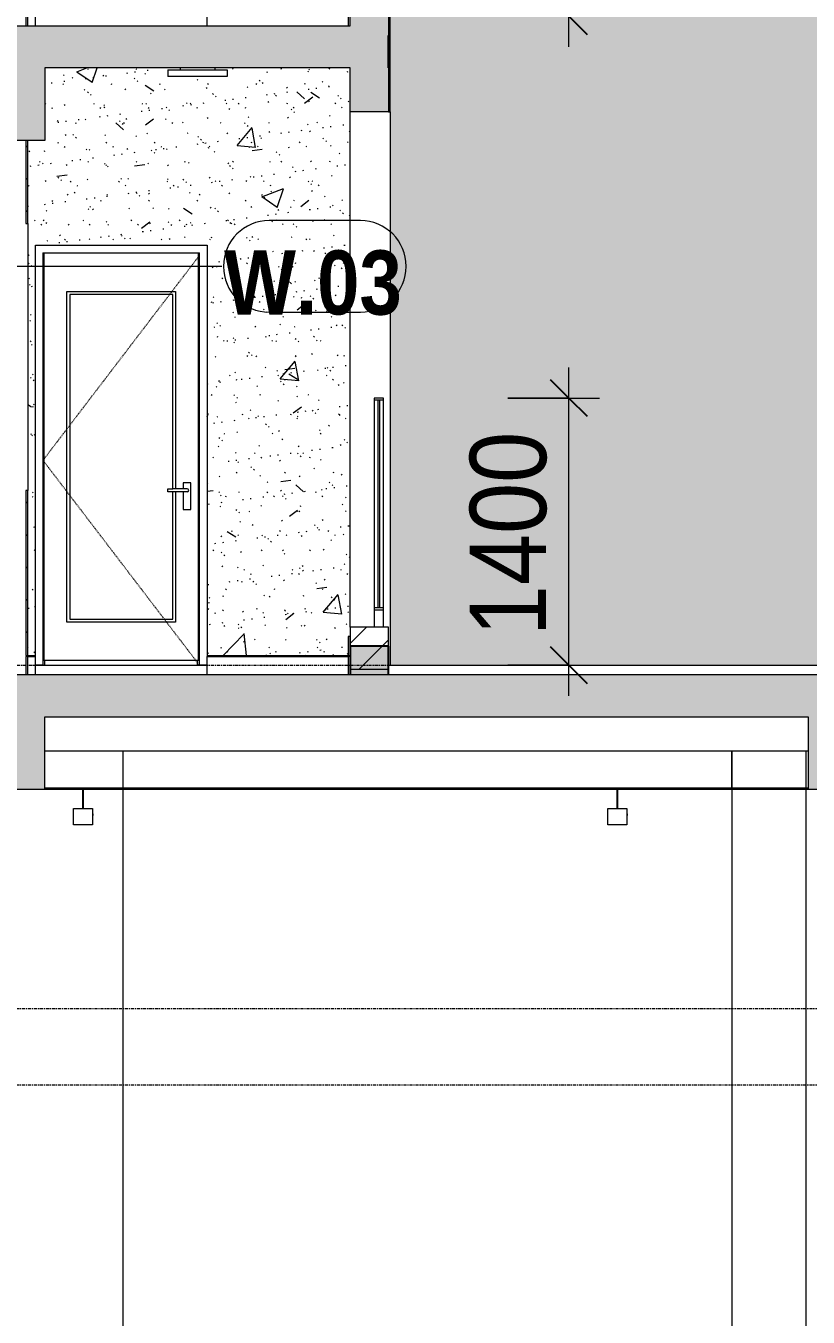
# Model space of a CAD drawing. Header units: millimetres. Extents: x 25061 to 259291, y -8723 to 35400.
# Drawn here: x 243210 to 247310, y -1216 to 5550 of the extents above; entities that cross this region are included whole.
import ezdxf

# ---------------------------------------------------------------- set-up
doc = ezdxf.new("R2010")
doc.units = ezdxf.units.MM
doc.linetypes.add('Centre', pattern=[31.75, 6.35, -4.7625, 15.875, -4.7625])
doc.linetypes.add('Dash', pattern=[6.35, 3.175, -3.175])
for name, color, linetype, lineweight in [('0-2', 50, 'Continuous', 5), ('A-ANNO-DIMS', 211, 'Continuous', 9), ('A-ANNO-DIMS-160', 211, 'Continuous', 9), ('A-CLNG-3', 13, 'Continuous', 18), ('A-CLNG-PATT-3', 13, 'Continuous', 9), ('A-DETL-GENF-2', 7, 'Continuous', 9), ('A-DETL-GENF-HDLN-1', 7, 'Dash', 9), ('A-DETL-THIN', 151, 'Continuous', 9), ('A-DOOR-1', 7, 'Continuous', 9), ('A-DOOR-2', 253, 'Continuous', 9), ('A-FLOR-1', 10, 'Continuous', 25), ('A-FLOR-2', 7, 'Continuous', 9), ('A-FLOR-HRAL-1', 253, 'Continuous', 9), ('A-FLOR-LEVL-2', 51, 'Centre', 9), ('A-FLOR-PATT-1', 7, 'Continuous', 9), ('A-GLAZ-IDEN', 152, 'Continuous', 9), ('A-WALL', 113, 'Continuous', 9), ('A-WALL-2', 250, 'Continuous', 18), ('A-WALL-3', 7, 'Continuous', 9), ('A-WALL-PATT-1', 7, 'Continuous', 9), ('A-WALL-PATT-2', 9, 'Continuous', 9), ('A-WALL-PATT-3', 111, 'Continuous', 5), ('E-LITE-EQPM', 33, 'Continuous', 9), ('E-LITE-EQPM-1', 7, 'Continuous', 9), ('E-LITE-EQPM-2', 253, 'Continuous', 9), ('I-WALL', 2, 'Continuous', 9), ('I-WALL-1', 250, 'Continuous', 18), ('I-WALL-2', 7, 'Continuous', 9), ('I-WALL-3', 2, 'Continuous', 18), ('S-BEAM-1', 12, 'Continuous', 5), ('S-BEAM-2', 10, 'Continuous', 25), ('S-BEAM-3', 7, 'Continuous', 9)]:
    doc.layers.add(name, color=color, linetype=linetype, lineweight=lineweight)
doc.styles.add('Arial_B_2', font='arialbd.ttf', dxfattribs={"width": 0.85, "height": 336})
doc.styles.add('UTM Avo', font='', dxfattribs={"width": 0.9, "height": 400})
doc.styles.get('UTM Avo').set_extended_font_data('UTM Avo')
doc.dimstyles.new('1_Dim_chi_tiet_2_5', dxfattribs={"dimscale": 304.8, "dimtxt": 399.720379, "dimasz": 0.629921, "dimexe": 0.524934, "dimexo": 0.0625, "dimgap": 0.052493, "dimtad": 1, "dimdec": 0, "dimrnd": 5, "dimzin": 0, "dimdsep": 46, "dimtxsty": 'UTM Avo', "dimblk1": 'OBLIQUE', "dimblk2": 'OBLIQUE', "dimsah": 1, "dimcen": 0.09, "dimdle": 0.524934, "dimazin": 0, "dimtfac": 1, "dimtdec": 4, "dimtix": 1, "dimtmove": 0, "dimatfit": 3, "dimfxl": 1.049869, "dimfxlon": 1, "dimtvp": 1, "dimtolj": 1, "dimtzin": 0, "dimarcsym": 2})
pattern_1 = [(45, (-80880.3, 14125), (-84.8528, 84.8528), [])]

# ---------------------------------------------------------------- blocks, each defined once
blk = doc.blocks.new('NCV_TKTC_KET CAU_rvt-2-TKCS_MẶT CẮT 2')
at = {"layer": 'A-FLOR-PATT-1'}
blk.add_hatch(color=256, dxfattribs=at).paths.add_polyline_path([(-36152.6, 5330), (-36152.5, 5330), (-36152.6, 5350)])
at = {"layer": 'S-BEAM-1'}
blk.add_hatch(color=256, dxfattribs=at).paths.add_polyline_path([(-36352.6, 2150), (-36152.6, 2150), (-36152.6, 2300), (-36352.6, 2300)])
at = {"layer": 'A-FLOR-1'}
blk.add_line((-36152.5, 5330), (-36152.5, 5500), dxfattribs=at)
at = {"layer": 'S-BEAM-2'}
for p, q in [((-36152.6, 2300), (-36352.6, 2300)), ((-36352.6, 2300), (-36352.6, 2150)), ((-36152.6, 2150), (-36152.6, 2300))]:
    blk.add_line(p, q, dxfattribs=at)
at = {"layer": 'S-BEAM-3'}
for p, q in [((-34852.6, 1750), (-37952.6, 1750)), ((-33952.6, 1750), (-34852.6, 1750)), ((-34352.6, 1554.9), (-34352.6, 1750))]:
    blk.add_line(p, q, dxfattribs=at)
blk = doc.blocks.new('Railing - Railing-915955-TKCS_MẶT CẮT 2')
at = {"layer": 'A-FLOR-HRAL-1'}
for p, q in [((-38042.6, 5645), (-38052.6, 5645)), ((-38052.6, 5645), (-38052.6, 5550)), ((-38042.6, 5550), (-38042.6, 5645)), ((-38042.6, 5645), (-38003, 5645)), ((-38003, 5645), (-38003, 5550)), ((-37102.6, 5645), (-36362.6, 5645)), ((-37102.6, 5550), (-37102.6, 5645)), ((-36352.6, 5645), (-36362.6, 5645)), ((-36362.6, 5645), (-36362.6, 5550))]:
    blk.add_line(p, q, dxfattribs=at)
blk = doc.blocks.new('NCV_TKTC_TANG 2_rvt-2-TKCS_MẶT CẮT 2')
at = {"layer": ''}
blk.add_blockref('Railing - Railing-915955-TKCS_MẶT CẮT 2', (0, 0), dxfattribs=at)
blk = doc.blocks.new('Railing - Railing-972878-TKCS_MẶT CẮT 2')
at = {"layer": 'A-FLOR-HRAL-1'}
for p, q in [((-38042.6, 2245), (-38052.6, 2245)), ((-38052.6, 2245), (-38052.6, 2150)), ((-38042.6, 2150), (-38042.6, 2245)), ((-38042.6, 2245), (-38003, 2245)), ((-38003, 2245), (-38003, 2150)), ((-37102.6, 2245), (-36362.6, 2245)), ((-37102.6, 2150), (-37102.6, 2245)), ((-36352.6, 2245), (-36362.6, 2245)), ((-36362.6, 2245), (-36362.6, 2150)), ((-36352.6, 2150), (-36352.6, 2245))]:
    blk.add_line(p, q, dxfattribs=at)
blk = doc.blocks.new('Railing - 10mm-457212-TKCS_MẶT CẮT 2')
at = {"layer": 'A-FLOR-HRAL-1'}
for p, q in [((-53407.635618, 2500), (-53407.635618, 3590)), ((-53397.635618, 3590), (-53397.635618, 2500))]:
    blk.add_line(p, q, dxfattribs=at)
blk = doc.blocks.new('Railing - 50 x 10mm-850639-TKCS_MẶT CẮT 2')
at = {"layer": 'A-FLOR-HRAL-1'}
for p, q in [((-36227.564287, 3590), (-36227.564287, 2500)), ((-36177.564287, 2500), (-36177.564287, 3590)), ((-36227.564287, 2490), (-36227.564287, 2400)), ((-36177.564287, 2400), (-36177.564287, 2490))]:
    blk.add_line(p, q, dxfattribs=at)
blk = doc.blocks.new('Railing - Railing-850823-TKCS_MẶT CẮT 2')
at = {"layer": 'A-FLOR-HRAL-1'}
for p, q in [((-36227.564287, 3600), (-36227.564287, 3590)), ((-36177.564287, 3600), (-36227.564287, 3600)), ((-36227.564287, 3590), (-36177.564287, 3590)), ((-36177.564287, 3590), (-36177.564287, 3600)), ((-36177.564287, 2500), (-36227.564287, 2500)), ((-36227.564287, 2500), (-36227.564287, 2490)), ((-36227.564287, 2490), (-36177.564287, 2490)), ((-36177.564287, 2490), (-36177.564287, 2500))]:
    blk.add_line(p, q, dxfattribs=at)
blk.add_blockref('Railing - 50 x 10mm-850639-TKCS_MẶT CẮT 2', (0, 0))
at = {"extrusion": (0, 0, -1), "zscale": -1}
blk.add_blockref('Railing - 10mm-457212-TKCS_MẶT CẮT 2', (89605.199905, 0), dxfattribs=at)
blk = doc.blocks.new('LIC_12-ĐÈN LED VUÔNG GẮN NỔI 24W - LIC_12-ĐÈN LED VUÔNG GẮN NỔI 24W - ÁNH SÁNG VÀNG 4500K-515256-TKCS_MẶT CẮT 2')
at = {"layer": 'E-LITE-EQPM-1'}
for p, q in [((-37243.564287, 8730), (-37243.564287, 8719)), ((-37061.564287, 8730), (-37061.564287, 8719)), ((-37308.064287, 8719), (-36997.064287, 8719)), ((-37308.064287, 8719), (-37308.064287, 8684)), ((-36997.064287, 8684), (-37308.064287, 8684)), ((-36997.064287, 8719), (-36997.064287, 8684))]:
    blk.add_line(p, q, dxfattribs=at)
blk = doc.blocks.new('DOOR_CW_01 CANH MO-PANEL KINH - DIG_01-900x2200-CỬA NHÔM KÍNH-400860-TKCS_MẶT CẮT 2')
at = {"layer": 'A-DETL-GENF-HDLN-1'}
for p, q in [((-37962.6, 3273.5), (-37142.6, 4347)), ((-37142.6, 2200), (-37962.6, 3273.5))]:
    blk.add_line(p, q, dxfattribs=at)
at = {"layer": 'A-DOOR-1'}
for p, q in [((-37962.6, 4360), (-37962.6, 2200)), ((-37962.6, 4360), (-37142.6, 4360)), ((-37957.6, 4358), (-37957.6, 2226)), ((-37147.6, 4358), (-37957.6, 4358)), ((-37147.6, 2226), (-37147.6, 4358)), ((-37142.6, 2200), (-37142.6, 4360)), ((-37837.6, 4158), (-37267.6, 4158)), ((-37837.6, 2426), (-37837.6, 4158)), ((-37282.6, 4143), (-37822.6, 4143)), ((-37822.6, 4143), (-37822.6, 2441)), ((-37282.6, 3124.5), (-37282.6, 4143)), ((-37267.6, 4158), (-37267.6, 3124.5)), ((-37308.4, 3124.5), (-37282.6, 3124.5)), ((-37308.4, 3107.5), (-37308.4, 3124.5)), ((-37207.6, 3124.5), (-37282.6, 3124.5)), ((-37227.3, 3156), (-37227.3, 3124.5)), ((-37187.8, 3156), (-37227.3, 3156)), ((-37187.8, 3016), (-37187.8, 3156)), ((-37282.6, 3107.5), (-37308.4, 3107.5)), ((-37282.6, 2441), (-37282.6, 3107.5)), ((-37207.6, 3107.5), (-37282.6, 3107.5)), ((-37267.6, 3107.5), (-37267.6, 2426)), ((-37227.3, 3107.5), (-37227.3, 3016)), ((-37227.3, 3016), (-37187.8, 3016)), ((-37822.6, 2441), (-37282.6, 2441)), ((-37267.6, 2426), (-37837.6, 2426)), ((-38002.6, 2200), (-38002.6, 2250)), ((-37102.6, 2250), (-37102.6, 2245)), ((-37962.6, 2200), (-38002.6, 2200)), ((-37957.6, 2226), (-37147.6, 2226)), ((-37952.6, 2200), (-37952.6, 2226)), ((-37152.6, 2200), (-37152.6, 2226)), ((-37102.6, 2200), (-37142.6, 2200))]:
    blk.add_line(p, q, dxfattribs=at)
for start, end in [(0, 90), (270, 0)]:
    blk.add_arc((-37207.6, 3116), 8.5, start, end, dxfattribs=at)
blk = doc.blocks.new('NCV_TKTC_TANG 1_rvt-2-TKCS_MẶT CẮT 2')
at = {"layer": 'A-WALL-PATT-1'}
h = blk.add_hatch(dxfattribs=at)
h.set_pattern_fill('FP_39', color=256, style=0, pattern_type=2)
h.set_pattern_definition(pattern_1)
h.paths.add_polyline_path([(-38052.6, 2250), (-38042.6, 2250), (-38042.6, 3115), (-38052.6, 3115), (-38052.6, 2464.8)])
h.paths.add_polyline_path([(-38042.6, 4515), (-38042.6, 4950), (-38052.6, 4950), (-38052.6, 4515)])
h = blk.add_hatch(dxfattribs=at)
h.set_pattern_fill('FP_39', color=256, style=0, pattern_type=2)
h.set_pattern_definition(pattern_1)
h.paths.add_polyline_path([(-36362.6, 2250), (-36352.6, 2250), (-36352.6, 2350), (-36362.6, 2350)])
at = {"layer": 'A-WALL-PATT-2'}
h = blk.add_hatch(dxfattribs=at)
h.set_pattern_fill('FP_37', color=256, style=0, pattern_type=2)
h.set_pattern_definition([(50, (-80880.3, 14125), (1165.978, -102.01), [121.92, -1341.12]), (355, (-80880.3, 14125), (-225.554, 1222.763), [97.536, -1072.896]), (100.451, (-80783.1, 14116.5), (940.433, 1120.746), [103.616, -1139.776]), (46.184, (-80880.3, 14450.1), (1734.906, -269.074), [182.88, -2011.68]), (96.636, (-80735.7, 14427.7), (1519.377, 1583.536), [155.424, -1709.665]), (351.184, (-80880.3, 14450.1), (1519.39, 1583.52), [146.304, -1609.344]), (21, (-80717.7, 14368.8), (970.332, -654.498), [121.92, -1341.12]), (326, (-80717.7, 14368.8), (395.533, 1178.804), [97.536, -1072.896]), (71.451, (-80636.9, 14314.3), (1365.87, 524.296), [103.616, -1139.776]), (37.5, (-80880.3, 14125), (19.767, 541.1527), [53.645, -1006.246, 53.645, -1035.507, -1076.96]), (37.5, (-80880.3, 14125), (19.767, 541.1527), [-2149.043, 53.645, -1023.315]), (7.5, (-80880.3, 14125), (427.646, 641.156), [53.645, -567.334, 53.645, -981.862, -410.464]), (7.5, (-80880.3, 14125), (427.646, 641.156), [-1656.486, 53.645, -356.819]), (327.5, (-81242.8, 14125), (867.782, -36.665), [53.645, -352.755, 53.645, -1214.323, -1682.496]), (327.5, (-81242.8, 14125), (867.782, -36.665), [-1674.368, 53.645, -1628.851]), (317.5, (-81405.4, 14125), (948.028, 162.731), [53.645, -474.675, 53.645, -788.416, -1194.816]), (317.5, (-81405.4, 14125), (948.028, 162.731), [-1370.38, 53.645, -1141.17])])
h.paths.add_polyline_path([(-36945.7, 2250), (-36362.6, 2250), (-36362.6, 2350), (-36352.6, 2350), (-36352.6, 5330), (-37061.6, 5330), (-37061.6, 5319), (-36997.1, 5319), (-36997.1, 5284), (-37308.1, 5284), (-37308.1, 5319), (-37243.6, 5319), (-37243.6, 5330), (-37952.6, 5330), (-37952.6, 4950), (-38042.6, 4950), (-38042.6, 2250), (-38002.6, 2250), (-38002.6, 4400), (-37102.6, 4400), (-37102.6, 2250)])
h = blk.add_hatch(dxfattribs=at)
h.set_pattern_fill('FP_38', color=256, style=0, pattern_type=2)
h.set_pattern_definition([(37.5, (-80880.3, 14125), (-5.1206, 156.61216), [5.364, -118.181, 5.364, -132.812, -132.08]), (37.5, (-80880.3, 14125), (-5.1206, 156.61216), [-261.722, 5.364, -126.716]), (7.5, (-80880.3, 14125), (143.847, 229.3842), [5.364, -61.285, 5.364, -105.989, -42.672]), (7.5, (-80880.3, 14125), (143.847, 229.3842), [-178.003, 5.364, -37.308]), (327.5, (-80980.28, 14125), (253.11758, 0.46008), [5.364, -35.276, 5.364, -140.94, -191.008]), (327.5, (-80980.28, 14125), (253.11758, 0.46008), [-186.944, 5.364, -185.644]), (317.5, (-80980.28, 14125), (244.3381, 71.3376), [5.364, -14.956, 5.364, -90.546, -109.728]), (317.5, (-80980.28, 14125), (244.3381, 71.3376), [-116.23, 5.364, -104.364])])
h.paths.add_polyline_path([(-36945.7, 2250), (-36362.6, 2250), (-36362.6, 2350), (-36352.6, 2350), (-36352.6, 5330), (-37061.6, 5330), (-37061.6, 5319), (-36997.1, 5319), (-36997.1, 5284), (-37308.1, 5284), (-37308.1, 5319), (-37243.6, 5319), (-37243.6, 5330), (-37952.6, 5330), (-37952.6, 4950), (-38042.6, 4950), (-38042.6, 2250), (-38002.6, 2250), (-38002.6, 4400), (-37102.6, 4400), (-37102.6, 2250)])
h = blk.add_hatch(dxfattribs=at)
h.set_pattern_fill('FP_34', color=256, style=0, pattern_type=2)
h.set_pattern_definition([(45, (-80880.3, 14125), (-90.50967, 90.50967), [])])
h.paths.add_polyline_path([(-36152.6, 2180), (-36152.6, 2400), (-36352.6, 2400), (-36352.6, 2180)])
at = {"layer": 'A-FLOR-2'}
for p, q in [((-38002.6, 2200), (-37102.6, 2200)), ((-38002.6, 2150), (-38002.6, 2200))]:
    blk.add_line(p, q, dxfattribs=at)
at = {"layer": 'A-WALL-2'}
for p, q in [((-36352.6, 2400), (-36352.6, 2180)), ((-36152.6, 2400), (-36352.6, 2400)), ((-36152.6, 2180), (-36152.6, 2400)), ((-36352.6, 2180), (-36152.6, 2180))]:
    blk.add_line(p, q, dxfattribs=at)
at = {"layer": 'A-WALL-3'}
for p, q in [((-38052.6, 4950), (-38052.6, 4515)), ((-38052.6, 3115), (-38052.6, 2250)), ((-36957.1, 2250), (-36957.1, 2245))]:
    blk.add_line(p, q, dxfattribs=at)
at = {"layer": 'I-WALL-1'}
for p, q in [((-38042.6, 4515), (-38042.6, 4950)), ((-38052.6, 4515), (-38042.6, 4515)), ((-38042.6, 3115), (-38052.6, 3115)), ((-38042.6, 2250), (-38042.6, 3115)), ((-36352.6, 2350), (-36362.6, 2350)), ((-36362.6, 2350), (-36362.6, 2250)), ((-36352.6, 2250), (-36352.6, 2350)), ((-38052.6, 2250), (-38042.6, 2250)), ((-36362.6, 2250), (-36352.6, 2250))]:
    blk.add_line(p, q, dxfattribs=at)
at = {"layer": 'I-WALL-2'}
for p, q in [((-36352.6, 2400), (-36352.6, 5100)), ((-38042.6, 4515), (-38042.6, 3115)), ((-38002.6, 2250), (-38002.6, 4400)), ((-38002.6, 4400), (-37102.6, 4400)), ((-37102.6, 4400), (-37102.6, 2250)), ((-38042.6, 2250), (-38002.6, 2250)), ((-37102.6, 2250), (-36362.6, 2250))]:
    blk.add_line(p, q, dxfattribs=at)
at = {"layer": 'A-DOOR-2'}
blk.add_blockref('DOOR_CW_01 CANH MO-PANEL KINH - DIG_01-900x2200-CỬA NHÔM KÍNH-400860-TKCS_MẶT CẮT 2', (0, 0), dxfattribs=at)
at = {"layer": 'A-FLOR-HRAL-1'}
for name in ['Railing - Railing-850823-TKCS_MẶT CẮT 2', 'Railing - Railing-972878-TKCS_MẶT CẮT 2']:
    blk.add_blockref(name, (0, 0), dxfattribs=at)
at = {"layer": 'E-LITE-EQPM-2'}
blk.add_blockref('LIC_12-ĐÈN LED VUÔNG GẮN NỔI 24W - LIC_12-ĐÈN LED VUÔNG GẮN NỔI 24W - ÁNH SÁNG VÀNG 4500K-515256-TKCS_MẶT CẮT 2', (-0.1, -3400), dxfattribs=at)
blk = doc.blocks.new('EAE_STL_PENDANT_TK_15W_120cm - LIC_01-ĐÈN LED BATTEN 1_2_ P_2x20W_ ÁNH SÁNG TRẮNG 6000K_ LẮP ĐẶT NỔI_TREO TY-1354115-TKCS_MẶT CẮT 2')
at = {"layer": 'E-LITE-EQPM'}
for p, q in [((-34955.1, 1550), (-34955.1, 1450)), ((-34955.1, 1550), (-34955.1, 1450)), ((-34950.1, 1450), (-34950.1, 1550)), ((-34950.1, 1450), (-34950.1, 1550)), ((-35002.6, 1450), (-34902.6, 1450)), ((-35002.6, 1448), (-35002.6, 1450)), ((-35002.6, 1364), (-35002.6, 1448)), ((-34902.6, 1450), (-34902.6, 1448)), ((-34902.6, 1448), (-34902.6, 1364)), ((-34902.6, 1422), (-34900.6, 1422)), ((-34902.6, 1421.9), (-34900.6, 1421.9)), ((-34902.6, 1421.9), (-34900.6, 1421.9)), ((-34902.6, 1421.7), (-34900.6, 1421.7)), ((-34900.6, 1422), (-34900.6, 1421.7)), ((-34900.6, 1421.7), (-34900.6, 1411.8)), ((-34902.6, 1364), (-35002.6, 1364)), ((-34900.6, 1411.8), (-34902.6, 1411.8)), ((-34902.6, 1411.7), (-34900.6, 1411.7))]:
    blk.add_line(p, q, dxfattribs=at)
blk = doc.blocks.new('SSA-WINDOW TAG - 10-2062020-TKCS_MẶT CẮT 2')
at = {"layer": 'A-GLAZ-IDEN'}
for p, q in [((-117145.064287, 7454.4), (-117622.564287, 7454.4)), ((-117622.564287, 6974.4), (-117145.064287, 6974.4))]:
    blk.add_line(p, q, dxfattribs=at)
for centre, start, end in [((-117622.564287, 7214.4), 90, 270), ((-117145.064287, 7214.4), 270, 90)]:
    blk.add_arc(centre, 240, start, end, dxfattribs=at)
blk = doc.blocks.new('DIMBLOCK117-TKCS_MẶT CẮT 2')
at = {"layer": 'A-ANNO-DIMS-160'}
for p, q in [((246056.6, 2040), (246056.6, 3760)), ((245736.6, 3600), (246216.6, 3600)), ((246056.6, 3600), (245736.6, 3600)), ((245736.6, 2200), (246216.6, 2200)), ((246056.6, 2200), (245736.6, 2200))]:
    blk.add_line(p, q, dxfattribs=at)
at = {"layer": 'A-ANNO-DIMS-160', "lineweight": 25}
for p, q in [((246056.6, 3600), (245960.6, 3696)), ((246056.6, 3600), (246152.6, 3504)), ((246056.6, 2200), (245960.6, 2296)), ((246056.6, 2200), (246152.6, 2104))]:
    blk.add_line(p, q, dxfattribs=at)
at = {"layer": 'A-ANNO-DIMS-160', "color": 0, "insert": (245537, 2352.2), "char_height": 400, "width": 1314.636, "attachment_point": 1, "rotation": 90, "line_spacing_factor": 1.110334, "style": 'UTM Avo'}
blk.add_mtext('1400', dxfattribs=at)
blk = doc.blocks.new('_Oblique')
at = {"color": 0, "linetype": 'ByBlock', "lineweight": -2}
blk.add_line((-0.5, -0.5), (0.5, 0.5), dxfattribs=at)
blk = doc.blocks.new('DIMBLOCK118-TKCS_MẶT CẮT 2')
at = {"layer": 'A-ANNO-DIMS-160'}
for p, q in [((246056.6, 5440), (246056.6, 7160)), ((245736.6, 7000), (246216.6, 7000)), ((246056.6, 7000), (245736.6, 7000)), ((245736.6, 5600), (246216.6, 5600)), ((246056.6, 5600), (245736.6, 5600))]:
    blk.add_line(p, q, dxfattribs=at)
at = {"layer": 'A-ANNO-DIMS-160', "lineweight": 25}
for p, q in [((246056.6, 7000), (245960.6, 7096)), ((246056.6, 7000), (246152.6, 6904)), ((246056.6, 5600), (245960.6, 5696)), ((246056.6, 5600), (246152.6, 5504))]:
    blk.add_line(p, q, dxfattribs=at)
at = {"layer": 'A-ANNO-DIMS-160', "color": 0, "insert": (245537, 5752.2), "char_height": 400, "width": 1314.636, "attachment_point": 1, "rotation": 90, "line_spacing_factor": 1.110334, "style": 'UTM Avo'}
blk.add_mtext('1400', dxfattribs=at)

msp = doc.modelspace()

# ---------------------------------------------------------------- hatches: boundary and pattern name
at = {"layer": 'A-CLNG-PATT-3'}
h = msp.add_hatch(dxfattribs=at)
h.set_pattern_fill('FP_41', color=256, style=0, pattern_type=2)
h.set_pattern_definition([(0, (200382.47, 14125), (1300.48, 325.12), [53.645, -921.715, 53.645, -6123.635]), (0, (200382.47, 14125), (1300.48, 325.12), [-1029.005, -921.715, 53.645, -1897.075, -3251.2]), (0, (200382.47, 14125), (1300.48, 325.12), [-3901.44, 53.645, -921.715, 53.645, -2222.195]), (0, (200382.47, 14125), (1300.48, 325.12), [-4930.445, -596.595, 53.645, -1571.955]), (120, (200870.15, 14287.56), (-931.8022, 963.6887), [53.645, -921.715, -6177.28]), (120, (200870.15, 14287.56), (-931.8022, 963.6887), [-975.36, 53.645, -921.715, -5201.92]), (120, (200870.15, 14287.56), (-931.8022, 963.6887), [-1950.72, 53.645, -1897.075, -3251.2]), (120, (200870.15, 14287.56), (-931.8022, 963.6887), [-3901.44, 53.645, -921.715, -2275.84]), (120, (200870.15, 14287.56), (-931.8022, 963.6887), [-4876.8, 53.645, -596.595, -1625.6]), (120, (200870.15, 14287.56), (-931.8022, 963.6887), [-5527.04, 53.645, -1571.955]), (240, (201032.7, 14937.8), (-368.6778, -1288.8087), [53.645, -921.715, -6177.28]), (240, (201032.7, 14937.8), (-368.6778, -1288.8087), [-975.36, 53.645, -921.715, -5201.92]), (240, (201032.7, 14937.8), (-368.6778, -1288.8087), [-1950.72, 53.645, -1897.075, -3251.2]), (240, (201032.7, 14937.8), (-368.6778, -1288.8087), [-3901.44, 53.645, -921.715, -2275.84]), (240, (201032.7, 14937.8), (-368.6778, -1288.8087), [-4876.8, 53.645, -596.595, -1625.6]), (240, (201032.7, 14937.8), (-368.6778, -1288.8087), [-5527.04, 53.645, -1571.955])])
h.paths.add_polyline_path([(247310.1, 1550), (247310.1, 1555), (243310.1, 1554), (243310.1, 1550), (247100.3, 1550)])
h.paths.add_polyline_path([(154310.2, 1550), (158310.2, 1551), (158310.2, 1555), (154310.2, 1555)])
h.paths.add_polyline_path([(158610.1, 1550), (173510.1, 1550), (173510.1, 1555), (158610.1, 1555), (158610.1, 1551.1)])
h.paths.add_polyline_path([(243010.1, 1550), (243010.1, 1555), (228110.1, 1555), (228110.1, 1550), (242726.6, 1550)])
at = {"layer": 'A-DETL-GENF-2'}
h = msp.add_hatch(color=256, dxfattribs=at)
h.paths.add_polyline_path([(154010.3, 4950), (154310.3, 4950), (154310.3, 5550), (154010.3, 5550)])
h.paths.add_polyline_path([(247310.3, 4950), (247610.2, 4950), (247610.2, 5550), (247310.3, 5550)])
h.paths.add_polyline_path([(227810.3, 4950), (228110.3, 4950), (228110.3, 5330), (232109.9, 5330), (232109.9, 5150), (232309.9, 5150), (232309.9, 5350), (236210.2, 5350), (236210.2, 5100), (236810.2, 5100), (236810.2, 5350), (239210.2, 5350), (239210.2, 5100), (239410.1, 5100), (239410.1, 5350), (243010.3, 5350), (243010.3, 4950), (243310.2, 4950), (243310.2, 5330), (244910.2, 5330), (244910.2, 5100), (245110.2, 5100), (245110.2, 5700), (244910.2, 5700), (244910.2, 5550), (227810.3, 5549.3)])
h.paths.add_polyline_path([(173810.3, 4950), (173810.3, 5700), (173610.3, 5700), (173610.3, 5550), (156710.2, 5550), (156710.2, 5700), (156510.2, 5700), (156510.2, 5100), (156710.2, 5100), (156710.2, 5330), (158310.3, 5330), (158310.3, 4950), (158610.3, 4950), (158610.3, 5350), (162210.3, 5350), (162210.3, 5100), (162410.2, 5100), (162410.2, 5350), (164810.2, 5350), (164810.2, 5100), (165410.3, 5100), (165410.3, 5350), (169310.6, 5350), (169310.6, 5150), (169510.6, 5150), (169510.6, 5330), (173510.3, 5330), (173510.3, 4950), (173543, 4950)])
h = msp.add_hatch(color=256, dxfattribs=at)
h.paths.add_polyline_path([(154010.2, 1550), (154310.1, 1550), (154310.1, 1950), (158310.2, 1950), (158310.2, 1550), (158610.1, 1550), (158610.1, 1950), (162210.3, 1950), (162210.3, 1700), (162410.2, 1700), (162410.2, 1950), (164810.2, 1950), (164810.2, 1700), (165410.2, 1700), (165410.2, 1950), (169010.1, 1950), (169010.1, 1750), (169210.1, 1750), (169210.1, 1950), (173510.1, 1950), (173510.1, 1550), (173810.1, 1550), (173810.1, 2150), (154010.2, 2150), (154010.2, 1847.9)])
h.paths.add_polyline_path([(228110.1, 1550), (228110.1, 1950), (232109.9, 1950), (232109.9, 1750), (232309.9, 1750), (232309.9, 1950), (236210.1, 1950), (236210.1, 1700), (236810.2, 1700), (236810.2, 1950), (239210.2, 1950), (239210.2, 1700), (239410.1, 1700), (239410.1, 1950), (243010.1, 1950), (243010.1, 1550), (243310.1, 1550), (243310.1, 1930), (247310.1, 1930), (247310.1, 1550), (247610.1, 1550), (247610.1, 2150), (227810.1, 2150), (227810.1, 1550)])
at = {"layer": 'A-WALL-PATT-3'}
msp.add_hatch(color=256, dxfattribs=at).paths.add_polyline_path([(246702.7, 2200), (247610.2, 2200), (247610.2, 4950), (247310.2, 4950), (247310.3, 5550), (247610.2, 5550), (247610.2, 5600), (245120.3, 5600), (245120.3, 2200)])

# ---------------------------------------------------------------- linework, layer by layer
at = {"layer": 'A-CLNG-3'}
for p, q in [((247310.1, 1555), (243310.1, 1555)), ((243310.1, 1550), (247310.1, 1550))]:
    msp.add_line(p, q, dxfattribs=at)
at = {"layer": 'A-DETL-THIN'}
for p, q in [((244910.2, 5550), (244910.2, 5700)), ((245110.2, 5700), (245110.2, 5550)), ((227810.3, 5550), (244910.2, 5550)), ((245110.2, 5550), (245110.2, 5350)), ((245110.2, 5350), (245110.2, 5100)), ((244910.2, 5330), (243310.2, 5330)), ((243310.2, 5330), (243310.2, 4950)), ((244910.2, 5100), (244910.2, 5330)), ((245110.2, 5100), (244910.2, 5100)), ((243310.2, 4950), (243010.3, 4950)), ((247610.1, 2150), (227810.1, 2150)), ((243310.1, 1550), (243310.1, 1930)), ((243310.1, 1930), (247310.1, 1930)), ((247310.1, 1930), (247310.1, 1550)), ((243010.1, 1550), (243310.1, 1550)), ((247310.1, 1550), (247610.1, 1550))]:
    msp.add_line(p, q, dxfattribs=at)
at = {"layer": 'A-FLOR-LEVL-2'}
for p, q in [((147110.2, 2200), (255566.7, 2200)), ((255566.7, 400), (147110.2, 400)), ((253534.7, 0), (147110.2, 0))]:
    msp.add_line(p, q, dxfattribs=at)
at = {"layer": 'A-GLAZ-IDEN'}
msp.add_line((243162.5, 4291.4), (244238.1, 4291.4), dxfattribs=at)
at = {"layer": 'A-WALL'}
for p, q in [((243720.1, 1555), (243720.1, 1750)), ((246910.2, 1750), (246910.2, 1554.9)), ((247300.2, 1555), (247300.2, 1750)), ((243720.1, -2000), (243720.1, 1550)), ((246910.2, 1550), (246910.2, -2000)), ((247300.2, -2000), (247300.2, 1550))]:
    msp.add_line(p, q, dxfattribs=at)
at = {"layer": 'I-WALL'}
for p, q in [((245120.3, 5100), (245120.3, 2200)), ((245120.3, 2200), (247610.2, 2200))]:
    msp.add_line(p, q, dxfattribs=at)
at = {"layer": 'I-WALL-3'}
for p, q in [((245110.3, 5800), (245110.3, 5100)), ((245120.3, 5100), (245120.3, 5800)), ((245110.3, 5100), (245120.3, 5100))]:
    msp.add_line(p, q, dxfattribs=at)

# ---------------------------------------------------------------- block references
at = {"layer": '0-2'}
for name in ['NCV_TKTC_KET CAU_rvt-2-TKCS_MẶT CẮT 2', 'NCV_TKTC_TANG 2_rvt-2-TKCS_MẶT CẮT 2', 'NCV_TKTC_TANG 1_rvt-2-TKCS_MẶT CẮT 2']:
    msp.add_blockref(name, (281262.8, 0), dxfattribs=at)
at = {"layer": 'A-GLAZ-IDEN'}
msp.add_blockref('SSA-WINDOW TAG - 10-2062020-TKCS_MẶT CẮT 2', (362108.5, -2924.6), dxfattribs=at)
at = {"layer": 'E-LITE-EQPM'}
for p in [(278462.8, 0), (281262.8, 0)]:
    msp.add_blockref('EAE_STL_PENDANT_TK_15W_120cm - LIC_01-ĐÈN LED BATTEN 1_2_ P_2x20W_ ÁNH SÁNG TRẮNG 6000K_ LẮP ĐẶT NỔI_TREO TY-1354115-TKCS_MẶT CẮT 2', p, dxfattribs=at)

# ---------------------------------------------------------------- texts
at = {"layer": 'A-GLAZ-IDEN', "insert": (244714.8, 4202.5), "char_height": 336, "width": 962.88, "attachment_point": 5, "line_spacing_factor": 0.936439, "style": 'Arial_B_2'}
msp.add_mtext('\\pt6.80064,13.60128,20.39856,27.1992,33.99984,40.80048,47.60112,54.3984,61.19904,67.99968,74.80032,81.60096,88.4016,95.19888,101.99952,108.80016,115.6008,122.40144,129.19872,135.99936,142.8,149.60064,156.40128,163.19856,169.9992,176.79984,183.60048,190.40112,197.1984,203.99904,210.79968,217.60032;W.03', dxfattribs=at)

# ---------------------------------------------------------------- dimensions: what is measured, and where the dimension line sits
at = {"layer": 'A-ANNO-DIMS'}
for base, p1, p2, picture, middle in [((246056.6, 7000), (245736.6, 5600), (245736.6, 7000), 'DIMBLOCK118-TKCS_MẶT CẮT 2', (245833.6, 6300)), ((246056.6, 3600), (245736.6, 2200), (245736.6, 3600), 'DIMBLOCK117-TKCS_MẶT CẮT 2', (245833.6, 2900))]:
    dim = msp.add_linear_dim(base=base, p1=p1, p2=p2, angle=90, dimstyle='1_Dim_chi_tiet_2_5', override={"dimpost": '<>', "dimfxl": 1400}, dxfattribs=at)
    dim.commit()
    dim.dimension.update_dxf_attribs({"geometry": picture, "text_midpoint": middle})

doc.saveas('drawing.dxf')
